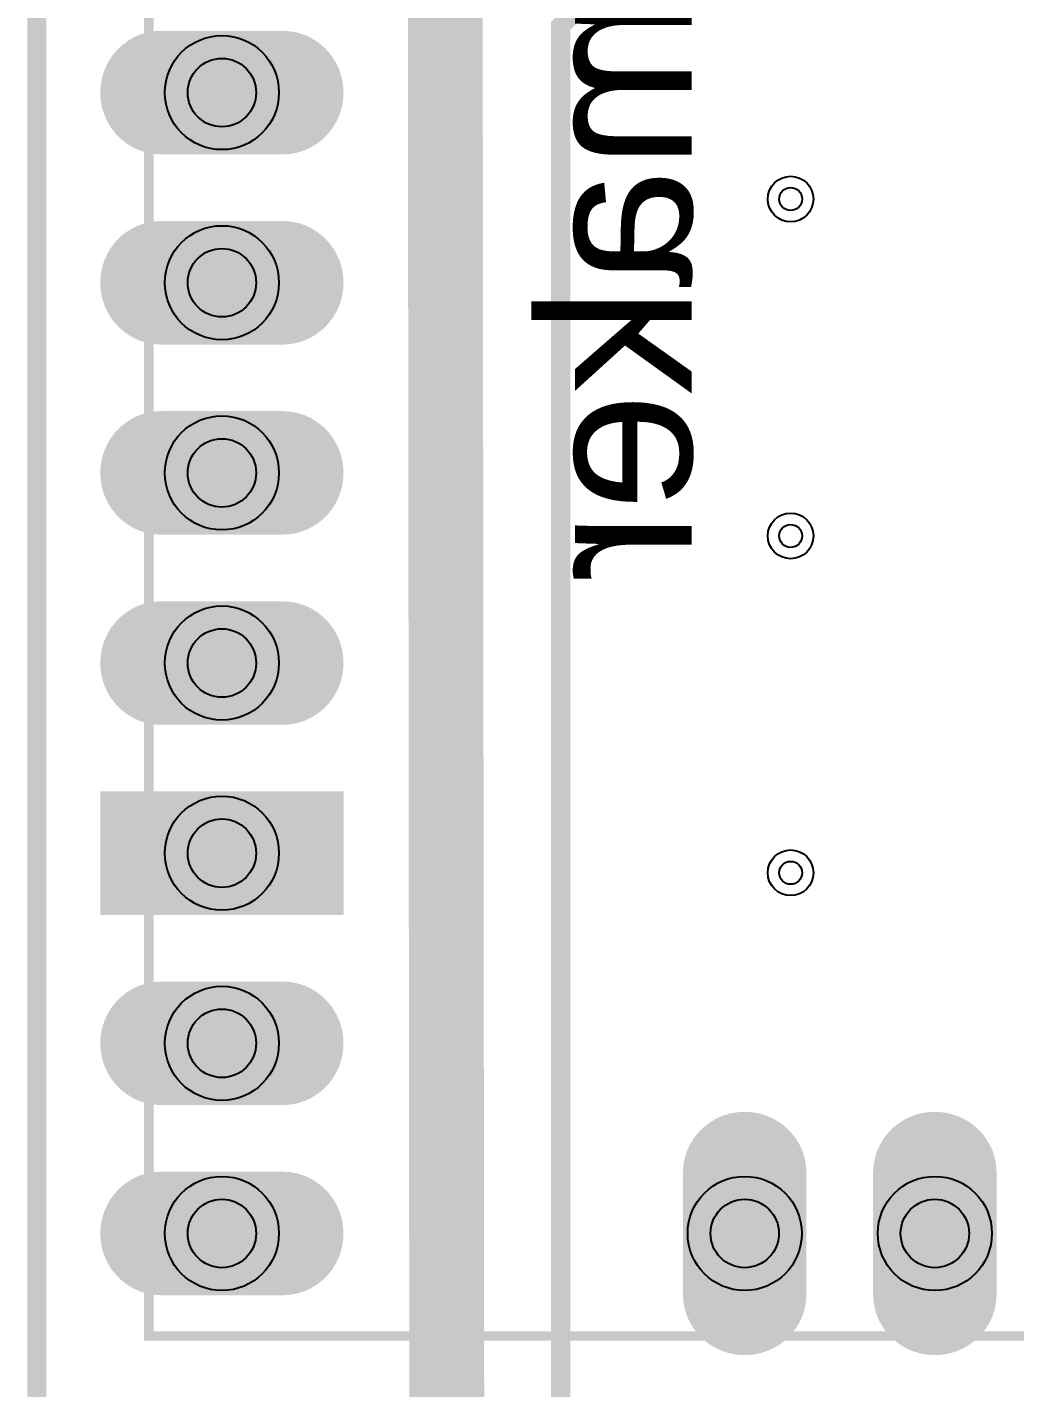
# Model space of a CAD drawing. Header units: millimetres. Extents: x -2 to 26, y -1 to 107.
# Drawn here: x -0.13 to 13.07, y 22.31 to 40.48 of the extents above; entities that cross this region are included whole.
import ezdxf

# ---------------------------------------------------------------- set-up
doc = ezdxf.new("R2010")
doc.units = ezdxf.units.MM
for name, color, linetype, true_color in [('BoardOutLine', 7, 'Continuous', 0xff00ff), ('BottomSolderMaskLayer', 7, 'Continuous', 0xaa00ff), ('Hole', 7, 'Continuous', 0x222222), ('Multi-Layer', 7, 'Continuous', 0xc0c0c0), ('TopLayer', 7, 'Continuous', 0xff0000), ('TopPasteMaskLayer', 7, 'Continuous', 0x808080), ('TopSilkLayer', 7, 'Continuous', 0xffcc00), ('TopSolderMaskLayer', 7, 'Continuous', 0x800080)]:
    doc.layers.add(name, color=color, linetype=linetype, true_color=true_color)
doc.styles.get("Standard").update_dxf_attribs({"font": 'arial.ttf'})

msp = doc.modelspace()

# ---------------------------------------------------------------- hatches: boundary and pattern name
at = {"layer": 'BottomSolderMaskLayer'}
for points in [[(1.712, 39.609, 1), (3.236, 39.609, 1)], [(1.712, 37.069, 1), (3.236, 37.069, 1)], [(1.712, 34.529, 1), (3.236, 34.529, 1)], [(1.712, 31.989, 1), (3.236, 31.989, 1)], [(1.712, 29.449, 1), (3.236, 29.449, 1)], [(1.712, 26.909, 1), (3.236, 26.909, 1)], [(1.712, 24.369, 1), (3.236, 24.369, 1)], [(8.697, 24.369, 1), (10.221, 24.369, 1)], [(11.237, 24.369, 1), (12.761, 24.369, 1)]]:
    msp.add_hatch(color=256, dxfattribs=at).paths.add_polyline_path(points)
at = {"layer": 'Multi-Layer'}
for points in [[(1.712, 39.609, 1), (3.236, 39.609, 1)], [(1.712, 37.069, 1), (3.236, 37.069, 1)], [(1.712, 34.529, 1), (3.236, 34.529, 1)], [(1.712, 31.989, 1), (3.236, 31.989, 1)], [(1.712, 29.449, 1), (3.236, 29.449, 1)], [(1.712, 26.909, 1), (3.236, 26.909, 1)], [(1.712, 24.369, 1), (3.236, 24.369, 1)], [(8.697, 24.369, 1), (10.221, 24.369, 1)], [(11.237, 24.369, 1), (12.761, 24.369, 1)]]:
    msp.add_hatch(color=256, dxfattribs=at).paths.add_polyline_path(points)
at = {"layer": 'TopLayer'}
for points in [[(1.674, 38.809), (1.578, 38.815), (1.483, 38.832), (1.39, 38.861), (1.302, 38.9), (1.219, 38.95), (1.144, 39.01), (1.075, 39.078), (1.015, 39.154), (0.966, 39.237), (0.926, 39.325), (0.897, 39.417), (0.88, 39.512), (0.874, 39.609), (0.874, 39.609), (0.88, 39.705), (0.897, 39.8), (0.926, 39.893), (0.966, 39.981), (1.015, 40.063), (1.075, 40.139), (1.144, 40.208), (1.219, 40.267), (1.302, 40.317), (1.39, 40.357), (1.483, 40.386), (1.578, 40.403), (1.674, 40.409), (3.274, 40.409), (3.37, 40.403), (3.465, 40.386), (3.558, 40.357), (3.646, 40.317), (3.728, 40.267), (3.804, 40.208), (3.873, 40.139), (3.932, 40.063), (3.982, 39.981), (4.022, 39.893), (4.051, 39.8), (4.068, 39.705), (4.074, 39.609), (4.074, 39.609), (4.068, 39.512), (4.051, 39.417), (4.022, 39.325), (3.982, 39.237), (3.932, 39.154), (3.873, 39.078), (3.804, 39.01), (3.728, 38.95), (3.646, 38.9), (3.558, 38.861), (3.465, 38.832), (3.37, 38.815), (3.274, 38.809)], [(1.674, 36.269), (1.578, 36.275), (1.483, 36.292), (1.39, 36.321), (1.302, 36.36), (1.219, 36.41), (1.144, 36.47), (1.075, 36.538), (1.015, 36.614), (0.966, 36.697), (0.926, 36.785), (0.897, 36.877), (0.88, 36.972), (0.874, 37.069), (0.874, 37.069), (0.88, 37.165), (0.897, 37.26), (0.926, 37.353), (0.966, 37.441), (1.015, 37.523), (1.075, 37.599), (1.144, 37.668), (1.219, 37.727), (1.302, 37.777), (1.39, 37.817), (1.483, 37.846), (1.578, 37.863), (1.674, 37.869), (3.274, 37.869), (3.37, 37.863), (3.465, 37.846), (3.558, 37.817), (3.646, 37.777), (3.728, 37.727), (3.804, 37.668), (3.873, 37.599), (3.932, 37.523), (3.982, 37.441), (4.022, 37.353), (4.051, 37.26), (4.068, 37.165), (4.074, 37.069), (4.074, 37.069), (4.068, 36.972), (4.051, 36.877), (4.022, 36.785), (3.982, 36.697), (3.932, 36.614), (3.873, 36.538), (3.804, 36.47), (3.728, 36.41), (3.646, 36.36), (3.558, 36.321), (3.465, 36.292), (3.37, 36.275), (3.274, 36.269)], [(1.674, 33.729), (1.578, 33.735), (1.483, 33.752), (1.39, 33.781), (1.302, 33.82), (1.219, 33.87), (1.144, 33.93), (1.075, 33.998), (1.015, 34.074), (0.966, 34.157), (0.926, 34.245), (0.897, 34.337), (0.88, 34.432), (0.874, 34.529), (0.874, 34.529), (0.88, 34.625), (0.897, 34.72), (0.926, 34.813), (0.966, 34.901), (1.015, 34.983), (1.075, 35.059), (1.144, 35.128), (1.219, 35.187), (1.302, 35.237), (1.39, 35.277), (1.483, 35.306), (1.578, 35.323), (1.674, 35.329), (3.274, 35.329), (3.37, 35.323), (3.465, 35.306), (3.558, 35.277), (3.646, 35.237), (3.728, 35.187), (3.804, 35.128), (3.873, 35.059), (3.932, 34.983), (3.982, 34.901), (4.022, 34.813), (4.051, 34.72), (4.068, 34.625), (4.074, 34.529), (4.074, 34.529), (4.068, 34.432), (4.051, 34.337), (4.022, 34.245), (3.982, 34.157), (3.932, 34.074), (3.873, 33.998), (3.804, 33.93), (3.728, 33.87), (3.646, 33.82), (3.558, 33.781), (3.465, 33.752), (3.37, 33.735), (3.274, 33.729)], [(1.674, 31.189), (1.578, 31.195), (1.483, 31.212), (1.39, 31.241), (1.302, 31.28), (1.219, 31.33), (1.144, 31.39), (1.075, 31.458), (1.015, 31.534), (0.966, 31.617), (0.926, 31.705), (0.897, 31.797), (0.88, 31.892), (0.874, 31.989), (0.874, 31.989), (0.88, 32.085), (0.897, 32.18), (0.926, 32.273), (0.966, 32.361), (1.015, 32.443), (1.075, 32.519), (1.144, 32.588), (1.219, 32.647), (1.302, 32.697), (1.39, 32.737), (1.483, 32.766), (1.578, 32.783), (1.674, 32.789), (3.274, 32.789), (3.37, 32.783), (3.465, 32.766), (3.558, 32.737), (3.646, 32.697), (3.728, 32.647), (3.804, 32.588), (3.873, 32.519), (3.932, 32.443), (3.982, 32.361), (4.022, 32.273), (4.051, 32.18), (4.068, 32.085), (4.074, 31.989), (4.074, 31.989), (4.068, 31.892), (4.051, 31.797), (4.022, 31.705), (3.982, 31.617), (3.932, 31.534), (3.873, 31.458), (3.804, 31.39), (3.728, 31.33), (3.646, 31.28), (3.558, 31.241), (3.465, 31.212), (3.37, 31.195), (3.274, 31.189)], [(0.874, 28.649), (0.874, 30.249), (4.074, 30.249), (4.074, 28.649)], [(1.674, 26.109), (1.578, 26.115), (1.483, 26.132), (1.39, 26.161), (1.302, 26.2), (1.219, 26.25), (1.144, 26.31), (1.075, 26.378), (1.015, 26.454), (0.966, 26.537), (0.926, 26.625), (0.897, 26.717), (0.88, 26.813), (0.874, 26.909), (0.874, 26.909), (0.88, 27.005), (0.897, 27.1), (0.926, 27.193), (0.966, 27.281), (1.015, 27.363), (1.075, 27.439), (1.144, 27.508), (1.219, 27.567), (1.302, 27.617), (1.39, 27.657), (1.483, 27.686), (1.578, 27.703), (1.674, 27.709), (3.274, 27.709), (3.37, 27.703), (3.465, 27.686), (3.558, 27.657), (3.646, 27.617), (3.728, 27.567), (3.804, 27.508), (3.873, 27.439), (3.932, 27.363), (3.982, 27.281), (4.022, 27.193), (4.051, 27.1), (4.068, 27.005), (4.074, 26.909), (4.074, 26.909), (4.068, 26.813), (4.051, 26.717), (4.022, 26.625), (3.982, 26.537), (3.932, 26.454), (3.873, 26.378), (3.804, 26.31), (3.728, 26.25), (3.646, 26.2), (3.558, 26.161), (3.465, 26.132), (3.37, 26.115), (3.274, 26.109)], [(8.659, 25.169), (8.665, 25.265), (8.682, 25.36), (8.711, 25.453), (8.751, 25.541), (8.801, 25.623), (8.86, 25.699), (8.928, 25.768), (9.005, 25.827), (9.087, 25.877), (9.175, 25.917), (9.267, 25.946), (9.362, 25.963), (9.459, 25.969), (9.459, 25.969), (9.555, 25.963), (9.65, 25.946), (9.743, 25.917), (9.831, 25.877), (9.913, 25.827), (9.99, 25.768), (10.058, 25.699), (10.117, 25.623), (10.167, 25.541), (10.207, 25.453), (10.236, 25.36), (10.253, 25.265), (10.259, 25.169), (10.259, 23.569), (10.253, 23.472), (10.236, 23.377), (10.207, 23.285), (10.167, 23.197), (10.117, 23.114), (10.058, 23.038), (9.99, 22.97), (9.913, 22.911), (9.831, 22.861), (9.743, 22.821), (9.65, 22.792), (9.555, 22.775), (9.459, 22.769), (9.459, 22.769), (9.362, 22.775), (9.267, 22.792), (9.175, 22.821), (9.087, 22.861), (9.005, 22.911), (8.928, 22.97), (8.86, 23.038), (8.801, 23.114), (8.751, 23.197), (8.711, 23.285), (8.682, 23.377), (8.665, 23.472), (8.659, 23.569)], [(11.199, 25.169), (11.205, 25.265), (11.222, 25.36), (11.251, 25.453), (11.291, 25.541), (11.341, 25.623), (11.4, 25.699), (11.468, 25.768), (11.545, 25.827), (11.627, 25.877), (11.715, 25.917), (11.807, 25.946), (11.902, 25.963), (11.999, 25.969), (11.999, 25.969), (12.096, 25.963), (12.191, 25.946), (12.283, 25.917), (12.371, 25.877), (12.453, 25.827), (12.53, 25.768), (12.598, 25.699), (12.657, 25.623), (12.707, 25.541), (12.747, 25.453), (12.776, 25.36), (12.793, 25.265), (12.799, 25.169), (12.799, 23.569), (12.793, 23.472), (12.776, 23.377), (12.747, 23.285), (12.707, 23.197), (12.657, 23.114), (12.598, 23.038), (12.53, 22.97), (12.453, 22.911), (12.371, 22.861), (12.283, 22.821), (12.191, 22.792), (12.096, 22.775), (11.999, 22.769), (11.999, 22.769), (11.902, 22.775), (11.807, 22.792), (11.715, 22.821), (11.627, 22.861), (11.545, 22.911), (11.468, 22.97), (11.4, 23.038), (11.341, 23.114), (11.291, 23.197), (11.251, 23.285), (11.222, 23.377), (11.205, 23.472), (11.199, 23.569)], [(1.674, 23.569), (1.578, 23.575), (1.483, 23.592), (1.39, 23.621), (1.302, 23.66), (1.219, 23.71), (1.144, 23.77), (1.075, 23.838), (1.015, 23.914), (0.966, 23.997), (0.926, 24.085), (0.897, 24.177), (0.88, 24.273), (0.874, 24.369), (0.874, 24.369), (0.88, 24.465), (0.897, 24.56), (0.926, 24.653), (0.966, 24.741), (1.015, 24.823), (1.075, 24.899), (1.144, 24.968), (1.219, 25.027), (1.302, 25.077), (1.39, 25.117), (1.483, 25.146), (1.578, 25.163), (1.674, 25.169), (3.274, 25.169), (3.37, 25.163), (3.465, 25.146), (3.558, 25.117), (3.646, 25.077), (3.728, 25.027), (3.804, 24.968), (3.873, 24.899), (3.932, 24.823), (3.982, 24.741), (4.022, 24.653), (4.051, 24.56), (4.068, 24.465), (4.074, 24.369), (4.074, 24.369), (4.068, 24.273), (4.051, 24.177), (4.022, 24.085), (3.982, 23.997), (3.932, 23.914), (3.873, 23.838), (3.804, 23.77), (3.728, 23.71), (3.646, 23.66), (3.558, 23.621), (3.465, 23.592), (3.37, 23.575), (3.274, 23.569)]]:
    msp.add_hatch(color=256, dxfattribs=at).paths.add_polyline_path(points)
at = {"layer": 'TopPasteMaskLayer'}
for points in [[(1.674, 38.809), (1.578, 38.815), (1.483, 38.832), (1.39, 38.861), (1.302, 38.9), (1.219, 38.95), (1.144, 39.01), (1.075, 39.078), (1.015, 39.154), (0.966, 39.237), (0.926, 39.325), (0.897, 39.417), (0.88, 39.512), (0.874, 39.609), (0.874, 39.609), (0.88, 39.705), (0.897, 39.8), (0.926, 39.893), (0.966, 39.981), (1.015, 40.063), (1.075, 40.139), (1.144, 40.208), (1.219, 40.267), (1.302, 40.317), (1.39, 40.357), (1.483, 40.386), (1.578, 40.403), (1.674, 40.409), (3.274, 40.409), (3.37, 40.403), (3.465, 40.386), (3.558, 40.357), (3.646, 40.317), (3.728, 40.267), (3.804, 40.208), (3.873, 40.139), (3.932, 40.063), (3.982, 39.981), (4.022, 39.893), (4.051, 39.8), (4.068, 39.705), (4.074, 39.609), (4.074, 39.609), (4.068, 39.512), (4.051, 39.417), (4.022, 39.325), (3.982, 39.237), (3.932, 39.154), (3.873, 39.078), (3.804, 39.01), (3.728, 38.95), (3.646, 38.9), (3.558, 38.861), (3.465, 38.832), (3.37, 38.815), (3.274, 38.809)], [(1.674, 36.269), (1.578, 36.275), (1.483, 36.292), (1.39, 36.321), (1.302, 36.36), (1.219, 36.41), (1.144, 36.47), (1.075, 36.538), (1.015, 36.614), (0.966, 36.697), (0.926, 36.785), (0.897, 36.877), (0.88, 36.972), (0.874, 37.069), (0.874, 37.069), (0.88, 37.165), (0.897, 37.26), (0.926, 37.353), (0.966, 37.441), (1.015, 37.523), (1.075, 37.599), (1.144, 37.668), (1.219, 37.727), (1.302, 37.777), (1.39, 37.817), (1.483, 37.846), (1.578, 37.863), (1.674, 37.869), (3.274, 37.869), (3.37, 37.863), (3.465, 37.846), (3.558, 37.817), (3.646, 37.777), (3.728, 37.727), (3.804, 37.668), (3.873, 37.599), (3.932, 37.523), (3.982, 37.441), (4.022, 37.353), (4.051, 37.26), (4.068, 37.165), (4.074, 37.069), (4.074, 37.069), (4.068, 36.972), (4.051, 36.877), (4.022, 36.785), (3.982, 36.697), (3.932, 36.614), (3.873, 36.538), (3.804, 36.47), (3.728, 36.41), (3.646, 36.36), (3.558, 36.321), (3.465, 36.292), (3.37, 36.275), (3.274, 36.269)], [(1.674, 33.729), (1.578, 33.735), (1.483, 33.752), (1.39, 33.781), (1.302, 33.82), (1.219, 33.87), (1.144, 33.93), (1.075, 33.998), (1.015, 34.074), (0.966, 34.157), (0.926, 34.245), (0.897, 34.337), (0.88, 34.432), (0.874, 34.529), (0.874, 34.529), (0.88, 34.625), (0.897, 34.72), (0.926, 34.813), (0.966, 34.901), (1.015, 34.983), (1.075, 35.059), (1.144, 35.128), (1.219, 35.187), (1.302, 35.237), (1.39, 35.277), (1.483, 35.306), (1.578, 35.323), (1.674, 35.329), (3.274, 35.329), (3.37, 35.323), (3.465, 35.306), (3.558, 35.277), (3.646, 35.237), (3.728, 35.187), (3.804, 35.128), (3.873, 35.059), (3.932, 34.983), (3.982, 34.901), (4.022, 34.813), (4.051, 34.72), (4.068, 34.625), (4.074, 34.529), (4.074, 34.529), (4.068, 34.432), (4.051, 34.337), (4.022, 34.245), (3.982, 34.157), (3.932, 34.074), (3.873, 33.998), (3.804, 33.93), (3.728, 33.87), (3.646, 33.82), (3.558, 33.781), (3.465, 33.752), (3.37, 33.735), (3.274, 33.729)], [(1.674, 31.189), (1.578, 31.195), (1.483, 31.212), (1.39, 31.241), (1.302, 31.28), (1.219, 31.33), (1.144, 31.39), (1.075, 31.458), (1.015, 31.534), (0.966, 31.617), (0.926, 31.705), (0.897, 31.797), (0.88, 31.892), (0.874, 31.989), (0.874, 31.989), (0.88, 32.085), (0.897, 32.18), (0.926, 32.273), (0.966, 32.361), (1.015, 32.443), (1.075, 32.519), (1.144, 32.588), (1.219, 32.647), (1.302, 32.697), (1.39, 32.737), (1.483, 32.766), (1.578, 32.783), (1.674, 32.789), (3.274, 32.789), (3.37, 32.783), (3.465, 32.766), (3.558, 32.737), (3.646, 32.697), (3.728, 32.647), (3.804, 32.588), (3.873, 32.519), (3.932, 32.443), (3.982, 32.361), (4.022, 32.273), (4.051, 32.18), (4.068, 32.085), (4.074, 31.989), (4.074, 31.989), (4.068, 31.892), (4.051, 31.797), (4.022, 31.705), (3.982, 31.617), (3.932, 31.534), (3.873, 31.458), (3.804, 31.39), (3.728, 31.33), (3.646, 31.28), (3.558, 31.241), (3.465, 31.212), (3.37, 31.195), (3.274, 31.189)], [(0.874, 28.649), (0.874, 30.249), (4.074, 30.249), (4.074, 28.649)], [(1.674, 26.109), (1.578, 26.115), (1.483, 26.132), (1.39, 26.161), (1.302, 26.2), (1.219, 26.25), (1.144, 26.31), (1.075, 26.378), (1.015, 26.454), (0.966, 26.537), (0.926, 26.625), (0.897, 26.717), (0.88, 26.813), (0.874, 26.909), (0.874, 26.909), (0.88, 27.005), (0.897, 27.1), (0.926, 27.193), (0.966, 27.281), (1.015, 27.363), (1.075, 27.439), (1.144, 27.508), (1.219, 27.567), (1.302, 27.617), (1.39, 27.657), (1.483, 27.686), (1.578, 27.703), (1.674, 27.709), (3.274, 27.709), (3.37, 27.703), (3.465, 27.686), (3.558, 27.657), (3.646, 27.617), (3.728, 27.567), (3.804, 27.508), (3.873, 27.439), (3.932, 27.363), (3.982, 27.281), (4.022, 27.193), (4.051, 27.1), (4.068, 27.005), (4.074, 26.909), (4.074, 26.909), (4.068, 26.813), (4.051, 26.717), (4.022, 26.625), (3.982, 26.537), (3.932, 26.454), (3.873, 26.378), (3.804, 26.31), (3.728, 26.25), (3.646, 26.2), (3.558, 26.161), (3.465, 26.132), (3.37, 26.115), (3.274, 26.109)], [(8.659, 25.169), (8.665, 25.265), (8.682, 25.36), (8.711, 25.453), (8.751, 25.541), (8.801, 25.623), (8.86, 25.699), (8.928, 25.768), (9.005, 25.827), (9.087, 25.877), (9.175, 25.917), (9.267, 25.946), (9.362, 25.963), (9.459, 25.969), (9.459, 25.969), (9.555, 25.963), (9.65, 25.946), (9.743, 25.917), (9.831, 25.877), (9.913, 25.827), (9.99, 25.768), (10.058, 25.699), (10.117, 25.623), (10.167, 25.541), (10.207, 25.453), (10.236, 25.36), (10.253, 25.265), (10.259, 25.169), (10.259, 23.569), (10.253, 23.472), (10.236, 23.377), (10.207, 23.285), (10.167, 23.197), (10.117, 23.114), (10.058, 23.038), (9.99, 22.97), (9.913, 22.911), (9.831, 22.861), (9.743, 22.821), (9.65, 22.792), (9.555, 22.775), (9.459, 22.769), (9.459, 22.769), (9.362, 22.775), (9.267, 22.792), (9.175, 22.821), (9.087, 22.861), (9.005, 22.911), (8.928, 22.97), (8.86, 23.038), (8.801, 23.114), (8.751, 23.197), (8.711, 23.285), (8.682, 23.377), (8.665, 23.472), (8.659, 23.569)], [(11.199, 25.169), (11.205, 25.265), (11.222, 25.36), (11.251, 25.453), (11.291, 25.541), (11.341, 25.623), (11.4, 25.699), (11.468, 25.768), (11.545, 25.827), (11.627, 25.877), (11.715, 25.917), (11.807, 25.946), (11.902, 25.963), (11.999, 25.969), (11.999, 25.969), (12.096, 25.963), (12.191, 25.946), (12.283, 25.917), (12.371, 25.877), (12.453, 25.827), (12.53, 25.768), (12.598, 25.699), (12.657, 25.623), (12.707, 25.541), (12.747, 25.453), (12.776, 25.36), (12.793, 25.265), (12.799, 25.169), (12.799, 23.569), (12.793, 23.472), (12.776, 23.377), (12.747, 23.285), (12.707, 23.197), (12.657, 23.114), (12.598, 23.038), (12.53, 22.97), (12.453, 22.911), (12.371, 22.861), (12.283, 22.821), (12.191, 22.792), (12.096, 22.775), (11.999, 22.769), (11.999, 22.769), (11.902, 22.775), (11.807, 22.792), (11.715, 22.821), (11.627, 22.861), (11.545, 22.911), (11.468, 22.97), (11.4, 23.038), (11.341, 23.114), (11.291, 23.197), (11.251, 23.285), (11.222, 23.377), (11.205, 23.472), (11.199, 23.569)], [(1.674, 23.569), (1.578, 23.575), (1.483, 23.592), (1.39, 23.621), (1.302, 23.66), (1.219, 23.71), (1.144, 23.77), (1.075, 23.838), (1.015, 23.914), (0.966, 23.997), (0.926, 24.085), (0.897, 24.177), (0.88, 24.273), (0.874, 24.369), (0.874, 24.369), (0.88, 24.465), (0.897, 24.56), (0.926, 24.653), (0.966, 24.741), (1.015, 24.823), (1.075, 24.899), (1.144, 24.968), (1.219, 25.027), (1.302, 25.077), (1.39, 25.117), (1.483, 25.146), (1.578, 25.163), (1.674, 25.169), (3.274, 25.169), (3.37, 25.163), (3.465, 25.146), (3.558, 25.117), (3.646, 25.077), (3.728, 25.027), (3.804, 24.968), (3.873, 24.899), (3.932, 24.823), (3.982, 24.741), (4.022, 24.653), (4.051, 24.56), (4.068, 24.465), (4.074, 24.369), (4.074, 24.369), (4.068, 24.273), (4.051, 24.177), (4.022, 24.085), (3.982, 23.997), (3.932, 23.914), (3.873, 23.838), (3.804, 23.77), (3.728, 23.71), (3.646, 23.66), (3.558, 23.621), (3.465, 23.592), (3.37, 23.575), (3.274, 23.569)]]:
    msp.add_hatch(color=256, dxfattribs=at).paths.add_polyline_path(points)
at = {"layer": 'TopSolderMaskLayer'}
for points in [[(1.661, 38.783), (1.563, 38.789), (1.467, 38.807), (1.373, 38.837), (1.284, 38.878), (1.2, 38.93), (1.122, 38.991), (1.053, 39.061), (0.992, 39.14), (0.942, 39.225), (0.902, 39.316), (0.872, 39.411), (0.855, 39.509), (0.849, 39.609), (0.849, 39.609), (0.855, 39.708), (0.872, 39.806), (0.902, 39.902), (0.942, 39.993), (0.992, 40.078), (1.053, 40.156), (1.122, 40.227), (1.2, 40.288), (1.284, 40.34), (1.373, 40.381), (1.467, 40.41), (1.563, 40.428), (1.661, 40.434), (3.287, 40.434), (3.385, 40.428), (3.481, 40.41), (3.575, 40.381), (3.664, 40.34), (3.748, 40.288), (3.826, 40.227), (3.895, 40.156), (3.956, 40.078), (4.006, 39.993), (4.047, 39.902), (4.076, 39.806), (4.093, 39.708), (4.099, 39.609), (4.099, 39.609), (4.093, 39.509), (4.076, 39.411), (4.047, 39.316), (4.006, 39.225), (3.956, 39.14), (3.895, 39.061), (3.826, 38.991), (3.748, 38.93), (3.664, 38.878), (3.575, 38.837), (3.481, 38.807), (3.385, 38.789), (3.287, 38.783)], [(1.712, 39.609, 1), (3.236, 39.609, 1)], [(1.661, 36.243), (1.563, 36.249), (1.467, 36.267), (1.373, 36.297), (1.284, 36.338), (1.2, 36.39), (1.122, 36.451), (1.053, 36.522), (0.992, 36.6), (0.942, 36.685), (0.902, 36.776), (0.872, 36.871), (0.855, 36.969), (0.849, 37.069), (0.849, 37.069), (0.855, 37.168), (0.872, 37.266), (0.902, 37.362), (0.942, 37.452), (0.992, 37.538), (1.053, 37.616), (1.122, 37.687), (1.2, 37.748), (1.284, 37.8), (1.373, 37.841), (1.467, 37.87), (1.563, 37.888), (1.661, 37.894), (3.287, 37.894), (3.385, 37.888), (3.481, 37.87), (3.575, 37.841), (3.664, 37.8), (3.748, 37.748), (3.826, 37.687), (3.895, 37.616), (3.956, 37.538), (4.006, 37.452), (4.047, 37.362), (4.076, 37.266), (4.093, 37.168), (4.099, 37.069), (4.099, 37.069), (4.093, 36.969), (4.076, 36.871), (4.047, 36.776), (4.006, 36.685), (3.956, 36.6), (3.895, 36.522), (3.826, 36.451), (3.748, 36.39), (3.664, 36.338), (3.575, 36.297), (3.481, 36.267), (3.385, 36.249), (3.287, 36.243)], [(1.712, 37.069, 1), (3.236, 37.069, 1)], [(1.661, 33.704), (1.563, 33.709), (1.467, 33.727), (1.373, 33.757), (1.284, 33.798), (1.2, 33.85), (1.122, 33.911), (1.053, 33.982), (0.992, 34.06), (0.942, 34.145), (0.902, 34.236), (0.872, 34.331), (0.855, 34.429), (0.849, 34.529), (0.849, 34.529), (0.855, 34.628), (0.872, 34.726), (0.902, 34.822), (0.942, 34.912), (0.992, 34.998), (1.053, 35.076), (1.122, 35.147), (1.2, 35.208), (1.284, 35.26), (1.373, 35.301), (1.467, 35.33), (1.563, 35.348), (1.661, 35.354), (3.287, 35.354), (3.385, 35.348), (3.481, 35.33), (3.575, 35.301), (3.664, 35.26), (3.748, 35.208), (3.826, 35.147), (3.895, 35.076), (3.956, 34.998), (4.006, 34.912), (4.047, 34.822), (4.076, 34.726), (4.093, 34.628), (4.099, 34.529), (4.099, 34.529), (4.093, 34.429), (4.076, 34.331), (4.047, 34.236), (4.006, 34.145), (3.956, 34.06), (3.895, 33.982), (3.826, 33.911), (3.748, 33.85), (3.664, 33.798), (3.575, 33.757), (3.481, 33.727), (3.385, 33.709), (3.287, 33.704)], [(1.712, 34.529, 1), (3.236, 34.529, 1)], [(1.661, 31.164), (1.563, 31.169), (1.467, 31.187), (1.373, 31.217), (1.284, 31.258), (1.2, 31.31), (1.122, 31.371), (1.053, 31.442), (0.992, 31.52), (0.942, 31.605), (0.902, 31.696), (0.872, 31.791), (0.855, 31.889), (0.849, 31.989), (0.849, 31.989), (0.855, 32.088), (0.872, 32.186), (0.902, 32.282), (0.942, 32.372), (0.992, 32.458), (1.053, 32.536), (1.122, 32.607), (1.2, 32.668), (1.284, 32.72), (1.373, 32.761), (1.467, 32.79), (1.563, 32.808), (1.661, 32.814), (3.287, 32.814), (3.385, 32.808), (3.481, 32.79), (3.575, 32.761), (3.664, 32.72), (3.748, 32.668), (3.826, 32.607), (3.895, 32.536), (3.956, 32.458), (4.006, 32.372), (4.047, 32.282), (4.076, 32.186), (4.093, 32.088), (4.099, 31.989), (4.099, 31.989), (4.093, 31.889), (4.076, 31.791), (4.047, 31.696), (4.006, 31.605), (3.956, 31.52), (3.895, 31.442), (3.826, 31.371), (3.748, 31.31), (3.664, 31.258), (3.575, 31.217), (3.481, 31.187), (3.385, 31.169), (3.287, 31.164)], [(1.712, 31.989, 1), (3.236, 31.989, 1)], [(0.849, 28.624), (0.849, 30.274), (4.099, 30.274), (4.099, 28.624)], [(1.712, 29.449, 1), (3.236, 29.449, 1)], [(1.661, 26.084), (1.563, 26.09), (1.467, 26.107), (1.373, 26.137), (1.284, 26.178), (1.2, 26.23), (1.122, 26.291), (1.053, 26.362), (0.992, 26.44), (0.942, 26.525), (0.902, 26.616), (0.872, 26.711), (0.855, 26.809), (0.849, 26.909), (0.849, 26.909), (0.855, 27.008), (0.872, 27.106), (0.902, 27.202), (0.942, 27.292), (0.992, 27.378), (1.053, 27.456), (1.122, 27.527), (1.2, 27.588), (1.284, 27.64), (1.373, 27.681), (1.467, 27.71), (1.563, 27.728), (1.661, 27.734), (3.287, 27.734), (3.385, 27.728), (3.481, 27.71), (3.575, 27.681), (3.664, 27.64), (3.748, 27.588), (3.826, 27.527), (3.895, 27.456), (3.956, 27.378), (4.006, 27.292), (4.047, 27.202), (4.076, 27.106), (4.093, 27.008), (4.099, 26.909), (4.099, 26.909), (4.093, 26.809), (4.076, 26.711), (4.047, 26.616), (4.006, 26.525), (3.956, 26.44), (3.895, 26.362), (3.826, 26.291), (3.748, 26.23), (3.664, 26.178), (3.575, 26.137), (3.481, 26.107), (3.385, 26.09), (3.287, 26.084)], [(1.712, 26.909, 1), (3.236, 26.909, 1)], [(8.633, 25.182), (8.64, 25.279), (8.658, 25.376), (8.687, 25.47), (8.728, 25.559), (8.78, 25.643), (8.841, 25.72), (8.912, 25.79), (8.99, 25.85), (9.075, 25.901), (9.166, 25.942), (9.261, 25.971), (9.359, 25.988), (9.459, 25.994), (9.459, 25.994), (9.559, 25.988), (9.657, 25.971), (9.752, 25.942), (9.843, 25.901), (9.928, 25.85), (10.006, 25.79), (10.077, 25.72), (10.138, 25.643), (10.19, 25.559), (10.231, 25.47), (10.26, 25.376), (10.278, 25.279), (10.284, 25.182), (10.284, 23.556), (10.278, 23.458), (10.26, 23.362), (10.231, 23.268), (10.19, 23.179), (10.138, 23.094), (10.077, 23.017), (10.006, 22.948), (9.928, 22.887), (9.843, 22.837), (9.752, 22.796), (9.657, 22.767), (9.559, 22.749), (9.459, 22.743), (9.459, 22.743), (9.359, 22.749), (9.261, 22.767), (9.166, 22.796), (9.075, 22.837), (8.99, 22.887), (8.912, 22.948), (8.841, 23.017), (8.78, 23.094), (8.728, 23.179), (8.687, 23.268), (8.658, 23.362), (8.64, 23.458), (8.633, 23.556)], [(11.173, 25.182), (11.18, 25.279), (11.198, 25.376), (11.227, 25.47), (11.268, 25.559), (11.32, 25.643), (11.381, 25.72), (11.452, 25.79), (11.53, 25.85), (11.615, 25.901), (11.706, 25.942), (11.801, 25.971), (11.899, 25.988), (11.999, 25.994), (11.999, 25.994), (12.099, 25.988), (12.197, 25.971), (12.292, 25.942), (12.383, 25.901), (12.468, 25.85), (12.546, 25.79), (12.617, 25.72), (12.678, 25.643), (12.73, 25.559), (12.771, 25.47), (12.8, 25.376), (12.818, 25.279), (12.824, 25.182), (12.824, 23.556), (12.818, 23.458), (12.8, 23.362), (12.771, 23.268), (12.73, 23.179), (12.678, 23.094), (12.617, 23.017), (12.546, 22.948), (12.468, 22.887), (12.383, 22.837), (12.292, 22.796), (12.197, 22.767), (12.099, 22.749), (11.999, 22.743), (11.999, 22.743), (11.899, 22.749), (11.801, 22.767), (11.706, 22.796), (11.615, 22.837), (11.53, 22.887), (11.452, 22.948), (11.381, 23.017), (11.32, 23.094), (11.268, 23.179), (11.227, 23.268), (11.198, 23.362), (11.18, 23.458), (11.173, 23.556)], [(1.661, 23.544), (1.563, 23.55), (1.467, 23.567), (1.373, 23.597), (1.284, 23.638), (1.2, 23.69), (1.122, 23.751), (1.053, 23.822), (0.992, 23.9), (0.942, 23.985), (0.902, 24.076), (0.872, 24.171), (0.855, 24.269), (0.849, 24.369), (0.849, 24.369), (0.855, 24.468), (0.872, 24.566), (0.902, 24.662), (0.942, 24.752), (0.992, 24.838), (1.053, 24.916), (1.122, 24.987), (1.2, 25.048), (1.284, 25.1), (1.373, 25.141), (1.467, 25.17), (1.563, 25.188), (1.661, 25.194), (3.287, 25.194), (3.385, 25.188), (3.481, 25.17), (3.575, 25.141), (3.664, 25.1), (3.748, 25.048), (3.826, 24.987), (3.895, 24.916), (3.956, 24.838), (4.006, 24.752), (4.047, 24.662), (4.076, 24.566), (4.093, 24.468), (4.099, 24.369), (4.099, 24.369), (4.093, 24.269), (4.076, 24.171), (4.047, 24.076), (4.006, 23.985), (3.956, 23.9), (3.895, 23.822), (3.826, 23.751), (3.748, 23.69), (3.664, 23.638), (3.575, 23.597), (3.481, 23.567), (3.385, 23.55), (3.287, 23.544)], [(1.712, 24.369, 1), (3.236, 24.369, 1)], [(8.697, 24.369, 1), (10.221, 24.369, 1)], [(11.237, 24.369, 1), (12.761, 24.369, 1)]]:
    msp.add_hatch(color=256, dxfattribs=at).paths.add_polyline_path(points)

# ---------------------------------------------------------------- linework, layer by layer
at = {"layer": 'BoardOutLine', "const_width": 0.254}
msp.add_lwpolyline([(0, 1.981), (0, 72)], dxfattribs=at)
at = {"layer": 'BottomSolderMaskLayer'}
for centre, radius in [((2.474, 39.609), 0.762), ((2.474, 39.609), 0.457), ((2.474, 37.069), 0.762), ((2.474, 37.069), 0.457), ((2.474, 34.529), 0.762), ((2.474, 34.529), 0.457), ((2.474, 31.989), 0.762), ((2.474, 31.989), 0.457), ((2.474, 29.449), 0.762), ((2.474, 29.449), 0.457), ((2.474, 26.909), 0.762), ((2.474, 26.909), 0.457), ((2.474, 24.369), 0.762), ((9.459, 24.369), 0.762), ((11.999, 24.369), 0.762), ((2.474, 24.369), 0.457), ((9.459, 24.369), 0.457), ((11.999, 24.369), 0.457)]:
    msp.add_circle(centre, radius, dxfattribs=at)
at = {"layer": 'Hole'}
for centre in [(10.072, 38.187), (10.072, 33.687), (10.072, 29.187)]:
    msp.add_circle(centre, 0.153, dxfattribs=at)
at = {"layer": 'Multi-Layer'}
for centre, radius in [((2.474, 39.609), 0.762), ((2.474, 39.609), 0.457), ((10.072, 38.187), 0.305), ((2.474, 37.069), 0.762), ((2.474, 37.069), 0.457), ((2.474, 34.529), 0.762), ((2.474, 34.529), 0.457), ((10.072, 33.687), 0.305), ((2.474, 31.989), 0.762), ((2.474, 31.989), 0.457), ((2.474, 29.449), 0.762), ((2.474, 29.449), 0.457), ((10.072, 29.187), 0.305), ((2.474, 26.909), 0.762), ((2.474, 26.909), 0.457), ((2.474, 24.369), 0.762), ((9.459, 24.369), 0.762), ((11.999, 24.369), 0.762), ((2.474, 24.369), 0.457), ((9.459, 24.369), 0.457), ((11.999, 24.369), 0.457)]:
    msp.add_circle(centre, radius, dxfattribs=at)
at = {"layer": 'TopLayer'}
for points, const_width in [([(18.999, 70.099), (15.499, 66.599), (15.499, 58.499), (5.45, 48.45), (5.48, 20.5)], 1), ([(8.019, 20.5), (7, 21.519), (7, 40.5), (11.25, 44.75), (14.501, 44.75)], 0.254)]:
    msp.add_lwpolyline(points, dxfattribs=dict(at, const_width=const_width))
at = {"layer": 'TopSilkLayer', "const_width": 0.127}
msp.add_lwpolyline([(1.499, 73.999), (7.999, 73.999), (15.999, 73.999), (22.499, 73.999), (22.499, 22.999), (1.499, 22.999), (1.499, 73.999)], close=True, dxfattribs=at)
at = {"layer": 'TopSolderMaskLayer'}
for centre, radius in [((2.474, 39.609), 0.762), ((2.474, 39.609), 0.457), ((2.474, 37.069), 0.762), ((2.474, 37.069), 0.457), ((2.474, 34.529), 0.762), ((2.474, 34.529), 0.457), ((2.474, 31.989), 0.762), ((2.474, 31.989), 0.457), ((2.474, 29.449), 0.762), ((2.474, 29.449), 0.457), ((2.474, 26.909), 0.762), ((2.474, 26.909), 0.457), ((2.474, 24.369), 0.762), ((9.459, 24.369), 0.762), ((11.999, 24.369), 0.762), ((2.474, 24.369), 0.457), ((9.459, 24.369), 0.457), ((11.999, 24.369), 0.457)]:
    msp.add_circle(centre, radius, dxfattribs=at)

# ---------------------------------------------------------------- texts
at = {"layer": 'BottomSilkLayer', "text_generation_flag": 2}
msp.add_text('Pico audio maker', height=2.032, rotation=90, dxfattribs=at).set_placement((8.75, 55))

doc.saveas('drawing.dxf')
